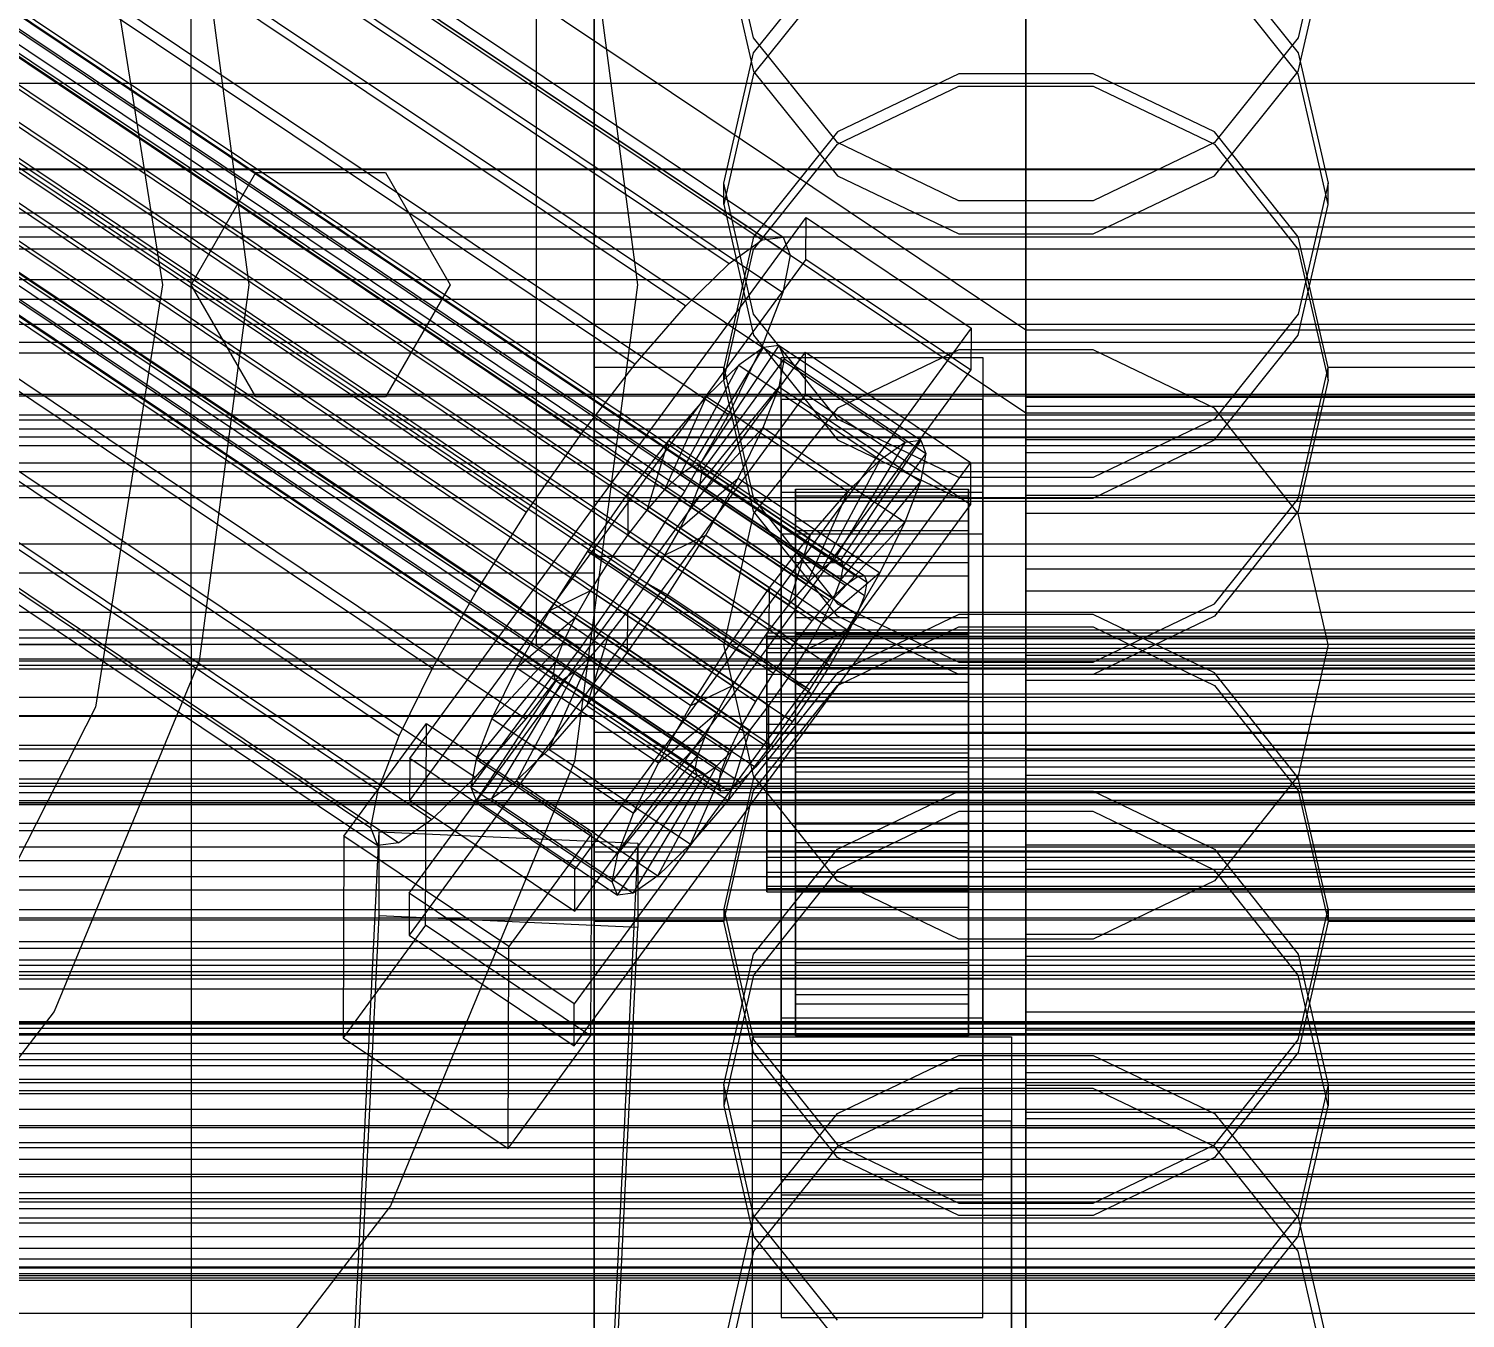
# Model space of a CAD drawing. Header units: millimetres. Extents: x -2500 to 58855, y -53268 to 6837.
# Drawn here: x -199.3 to -99.5, y -34321.8 to -34232.2 of the extents above; entities that cross this region are included whole.
import ezdxf

# ---------------------------------------------------------------- set-up
doc = ezdxf.new("R2010")
doc.units = ezdxf.units.MM
for name, color, linetype, lineweight in [('COTAS_O', 1, 'Continuous', 0), ('frontal_briquetadora', 7, 'Continuous', 0), ('frontal_C01', 7, 'Continuous', 0), ('frontal_C02', 7, 'Continuous', 0), ('frontal_C03', 7, 'Continuous', 0), ('frontal_mezcladora', 7, 'Continuous', 0), ('frontal_secador', 7, 'Continuous', 0)]:
    doc.layers.add(name, color=color, linetype=linetype, lineweight=lineweight)
doc.dimstyles.new('R19_100', dxfattribs={"dimtxt": 250, "dimasz": 150, "dimexe": 150, "dimexo": 80, "dimgap": 100, "dimtad": 1, "dimtih": 1, "dimtoh": 1, "dimdsep": 46, "dimcen": 0.09, "dimadec": 0, "dimazin": 0, "dimtfac": 1, "dimtdec": 4, "dimtofl": 0, "dimtmove": 0, "dimatfit": 3, "dimfxl": 1, "dimtolj": 1, "dimtzin": 0, "dimarcsym": 0})

# ---------------------------------------------------------------- blocks, each defined once
blk = doc.blocks.new('*D39')
at = {"layer": 'COTAS_O', "color": 0, "lineweight": -2, "transparency": 16777216}
for p, q in [((-1725, -34320), (-1725, -33550)), ((1725, -34320), (1725, -33550)), ((-1575, -33700), (1575, -33700))]:
    blk.add_line(p, q, dxfattribs=at)
at = {"layer": 'COTAS_O', "color": 0, "transparency": 16777216}
for points in [[(-1575, -33675), (-1575, -33725), (-1725, -33700)], [(1575, -33675), (1575, -33725), (1725, -33700)]]:
    blk.add_solid(points, dxfattribs=at)
at = {"layer": 'Defpoints', "color": 0, "transparency": 16777216}
for p in [(1725, -33700), (-1725, -34400), (1725, -34400)]:
    blk.add_point(p, dxfattribs=at)
blk = doc.blocks.new('*D42')
at = {"layer": 'COTAS_O', "color": 0, "lineweight": -2, "transparency": 16777216}
for p, q in [((-570, -33700), (200, -33700)), ((50, -34750), (50, -33850)), ((-570, -34900), (200, -34900))]:
    blk.add_line(p, q, dxfattribs=at)
at = {"layer": 'COTAS_O', "color": 0, "transparency": 16777216}
for points in [[(25, -33850), (75, -33850), (50, -33700)], [(25, -34750), (75, -34750), (50, -34900)]]:
    blk.add_solid(points, dxfattribs=at)
at = {"layer": 'Defpoints', "color": 0, "transparency": 16777216}
for p in [(-650, -33700), (50, -33700), (-650, -34900)]:
    blk.add_point(p, dxfattribs=at)
blk = doc.blocks.new('*D43')
at = {"layer": 'COTAS_O', "color": 0, "lineweight": -2, "transparency": 16777216}
for p, q in [((-650, -34820), (-650, -34050)), ((650, -34820), (650, -34050)), ((-500, -34200), (500, -34200))]:
    blk.add_line(p, q, dxfattribs=at)
at = {"layer": 'COTAS_O', "color": 0, "transparency": 16777216}
for points in [[(-500, -34175), (-500, -34225), (-650, -34200)], [(500, -34175), (500, -34225), (650, -34200)]]:
    blk.add_solid(points, dxfattribs=at)
at = {"layer": 'Defpoints', "color": 0, "transparency": 16777216}
for p in [(650, -34200), (-650, -34900), (650, -34900)]:
    blk.add_point(p, dxfattribs=at)

msp = doc.modelspace()

# ---------------------------------------------------------------- linework, layer by layer
at = {"layer": 'frontal_briquetadora'}
for p, q in [((-164, -34275), (-164, -34100)), ((-160, -34275), (-160, -34100)), ((-160, -34214.989), (-160, -34234.699)), ((-160, -34235.317), (-160, -34215.602)), ((-160, -34235.935), (-160, -34216.216)), ((-188, -34236.709), (-188, -34218.263)), ((-160, -34236.554), (-160, -34218.511)), ((-160, -34236.567), (-160, -34218.531)), ((-160, -34236.349), (-160, -34218.887)), ((-188, -34238.153), (-188, -34221.304)), ((-160, -34222.139), (-160, -34232.599)), ((-160, -34240.974), (-160, -34223.076)), ((-160, -34224.036), (-160, -34242.423)), ((-160, -34224.051), (-160, -34242.431)), ((-148.92, -34232.849), (-151, -34223.801)), ((-109, -34223.801), (-111.08, -34232.849)), ((-151, -34226.151), (-148.92, -34235.184)), ((-148.92, -34233.872), (-143.094, -34226.61)), ((-116.906, -34226.61), (-111.08, -34233.872)), ((-111.08, -34235.184), (-109, -34226.151)), ((-143.093, -34228.052), (-148.92, -34235.335)), ((-111.08, -34235.335), (-116.907, -34228.052)), ((-160, -34243.579), (-160, -34229.476)), ((-160, -34233.425), (-160, -34230)), ((-160, -34249.516), (-160, -34230.777)), ((-160, -34249.527), (-160, -34230.795)), ((-160, -34231.817), (-160, -34250.459)), ((-160, -34232.599), (-160, -34247.659)), ((-160, -34243.18), (-160, -34233.425)), ((-143.094, -34240.124), (-148.92, -34232.849)), ((-111.08, -34232.849), (-116.906, -34240.124)), ((-151, -34242.945), (-148.92, -34233.872)), ((-111.08, -34233.872), (-109, -34242.945)), ((-160, -34234.699), (-160, -34254.513)), ((-160, -34255.133), (-160, -34235.317)), ((-148.92, -34235.335), (-151, -34244.416)), ((-148.92, -34235.184), (-143.093, -34242.429)), ((-134.674, -34235.331), (-143.094, -34239.371)), ((-125.326, -34235.331), (-134.674, -34235.331)), ((-116.906, -34239.371), (-125.326, -34235.331)), ((-116.907, -34242.429), (-111.08, -34235.184)), ((-109, -34244.416), (-111.08, -34235.335)), ((-160, -34255.753), (-160, -34235.935)), ((-160, -34255.296), (-160, -34236.349)), ((-160, -34255.539), (-160, -34236.554)), ((-160, -34255.545), (-160, -34236.567)), ((-143.093, -34240.238), (-134.673, -34236.188)), ((-134.673, -34236.188), (-125.327, -34236.188)), ((-125.327, -34236.188), (-116.907, -34240.238)), ((-188, -34255.714), (-188, -34236.709)), ((-188, -34256.258), (-188, -34238.153)), ((-143.094, -34239.371), (-148.92, -34246.657)), ((-111.08, -34246.657), (-116.906, -34239.371)), ((-148.92, -34247.536), (-143.093, -34240.238)), ((-134.674, -34244.169), (-143.094, -34240.124)), ((-116.906, -34240.124), (-125.326, -34244.169)), ((-116.907, -34240.238), (-111.08, -34247.536)), ((-160, -34260.18), (-160, -34240.974)), ((-160, -34244.812), (-160, -34242.235)), ((-160, -34242.235), (-160, -34246.502)), ((-160, -34242.423), (-160, -34261.608)), ((-160, -34242.431), (-160, -34261.61)), ((-143.093, -34242.429), (-134.673, -34246.449)), ((-125.327, -34246.449), (-116.907, -34242.429)), ((-160, -34257.779), (-160, -34243.18)), ((-160, -34260.611), (-160, -34243.579)), ((-148.92, -34252.035), (-151, -34242.945)), ((-151, -34244.416), (-151, -34242.945)), ((-109, -34242.945), (-111.08, -34252.036)), ((-109, -34244.416), (-109, -34242.945)), ((-151, -34244.416), (-148.92, -34253.497)), ((-125.326, -34244.169), (-134.674, -34244.169)), ((-111.08, -34253.497), (-109, -34244.416)), ((-160, -34253.838), (-160, -34244.812)), ((-160, -34246.502), (-160, -34256.961)), ((-134.673, -34246.449), (-125.327, -34246.449)), ((-148.92, -34246.657), (-151, -34255.753)), ((-151, -34256.636), (-148.92, -34247.536)), ((-109, -34255.753), (-111.08, -34246.657)), ((-111.08, -34247.536), (-109, -34256.636)), ((-160, -34247.659), (-160, -34265.027)), ((-160, -34268.879), (-160, -34249.516)), ((-160, -34268.884), (-160, -34249.527)), ((-160, -34250.459), (-160, -34270.044)), ((-143.094, -34259.336), (-148.92, -34252.035)), ((-111.08, -34252.036), (-116.906, -34259.336)), ((-148.92, -34253.497), (-143.093, -34260.779)), ((-116.907, -34260.779), (-111.08, -34253.497)), ((-160, -34267.941), (-160, -34253.838)), ((-160, -34254.513), (-160, -34274.379)), ((-134.674, -34254.527), (-143.094, -34258.582)), ((-125.326, -34254.527), (-134.674, -34254.527)), ((-116.906, -34258.582), (-125.326, -34254.527)), ((-160, -34275), (-160, -34255.133)), ((-160, -34275), (-160, -34255.296)), ((-160, -34275), (-160, -34255.545)), ((-188, -34275), (-188, -34255.714)), ((-188, -34275), (-188, -34256.258)), ((-151, -34255.753), (-160, -34255.753)), ((-160, -34275.621), (-160, -34255.753)), ((-151, -34256.636), (-151, -34255.753)), ((-151, -34255.753), (-148.92, -34264.86)), ((-111.08, -34264.86), (-109, -34255.753)), ((-109, -34256.636), (-109, -34255.753)), ((-91, -34255.753), (-109, -34255.753)), ((-160, -34256.961), (-160, -34272.021)), ((-148.92, -34265.737), (-151, -34256.636)), ((-109, -34256.636), (-111.08, -34265.737)), ((-160, -34275), (-160, -34257.779)), ((-143.094, -34258.582), (-148.92, -34265.888)), ((-111.08, -34265.888), (-116.906, -34258.582)), ((-134.674, -34263.393), (-143.094, -34259.336)), ((-116.906, -34259.336), (-125.326, -34263.393)), ((-160, -34279.956), (-160, -34260.18)), ((-160, -34260.611), (200, -34260.611)), ((-160, -34277.979), (-160, -34260.611)), ((-143.093, -34260.779), (-134.673, -34264.821)), ((-125.327, -34264.821), (-116.907, -34260.779)), ((-160, -34261.61), (-160, -34281.116)), ((-125.326, -34263.393), (-134.674, -34263.393)), ((-160, -34265.027), (200, -34265.027)), ((-160, -34265.027), (-160, -34282.059)), ((-148.92, -34264.86), (-143.094, -34272.168)), ((-134.673, -34264.821), (-125.327, -34264.821)), ((-116.906, -34272.168), (-111.08, -34264.86)), ((-188, -34267.964), (-188, -34266.226)), ((-148.92, -34265.888), (-151, -34275)), ((-143.093, -34273.035), (-148.92, -34265.737)), ((-111.08, -34265.737), (-116.907, -34273.035)), ((-109, -34275), (-111.08, -34265.888)), ((-188, -34271.095), (-188, -34267.964)), ((-160, -34284.973), (-160, -34267.941)), ((-160, -34288.446), (-160, -34268.879)), ((200, -34268.884), (-160, -34268.884)), ((-160, -34288.435), (-160, -34268.884)), ((-160, -34270.044), (-396, -34270.044)), ((-160, -34270.044), (-160, -34289.82)), ((-188, -34275), (-188, -34271.095)), ((-160, -34272.021), (-160, -34289.389)), ((-143.094, -34272.168), (-134.674, -34276.228)), ((-125.326, -34276.228), (-116.906, -34272.168)), ((-134.673, -34272.915), (-143.093, -34276.965)), ((-134.673, -34277.085), (-143.093, -34273.035)), ((-125.327, -34272.915), (-134.673, -34272.915)), ((-116.907, -34276.965), (-125.327, -34272.915)), ((-116.907, -34273.035), (-125.327, -34277.085)), ((-160, -34274.379), (-160, -34294.247)), ((-143.094, -34277.832), (-134.674, -34273.772)), ((-134.674, -34273.772), (-125.326, -34273.772)), ((-125.326, -34273.772), (-116.906, -34277.832)), ((-430, -34275), (-188, -34275)), ((-160, -34275), (-396, -34275)), ((-188, -34275), (-210, -34275)), ((-188, -34275), (-188, -34278.905)), ((-188, -34275), (-188, -34293.742)), ((-188, -34275), (-188, -34294.286)), ((-164, -34275), (-160, -34275)), ((200, -34275), (-160, -34275)), ((-160, -34275), (-160, -34294.5)), ((-160, -34275), (-160, -34294.704)), ((-160, -34275), (-160, -34292.221)), ((-160, -34275), (-160, -34294.515)), ((-151, -34275), (-160, -34275)), ((-160, -34275), (-160, -34294.867)), ((-148.92, -34284.112), (-151, -34275)), ((-109, -34275), (-111.08, -34284.112)), ((-91, -34275), (-109, -34275)), ((-160, -34295.487), (-160, -34275.621)), ((-134.674, -34276.228), (-125.326, -34276.228)), ((-143.093, -34276.965), (-148.92, -34284.263)), ((-125.327, -34277.085), (-134.673, -34277.085)), ((-111.08, -34284.263), (-116.907, -34276.965)), ((-160, -34293.039), (-160, -34277.979)), ((-148.92, -34285.14), (-143.094, -34277.832)), ((-116.906, -34277.832), (-111.08, -34285.14)), ((-188, -34278.905), (-188, -34282.036)), ((-160, -34279.956), (-396, -34279.956)), ((-160, -34299.541), (-160, -34279.956)), ((200, -34281.116), (-160, -34281.116)), ((-160, -34281.116), (-160, -34300.517)), ((-160, -34281.121), (-160, -34300.538)), ((-188, -34282.036), (-188, -34283.774)), ((-160, -34282.059), (-160, -34296.162)), ((-148.92, -34284.263), (-151, -34293.364)), ((-143.094, -34291.418), (-148.92, -34284.112)), ((-111.08, -34284.112), (-116.906, -34291.418)), ((-109, -34293.364), (-111.08, -34284.263)), ((-160, -34284.973), (200, -34284.973)), ((-160, -34302.341), (-160, -34284.973)), ((-151, -34294.247), (-148.92, -34285.14)), ((-143.093, -34289.221), (-134.673, -34285.179)), ((-134.673, -34285.179), (-125.327, -34285.179)), ((-125.327, -34285.179), (-116.907, -34289.221)), ((-111.08, -34285.14), (-109, -34294.247)), ((-134.674, -34286.607), (-143.094, -34290.664)), ((-125.326, -34286.607), (-134.674, -34286.607)), ((-116.906, -34290.664), (-125.326, -34286.607)), ((-160, -34307.656), (-160, -34288.435)), ((-160, -34307.682), (-160, -34288.446)), ((-160, -34289.389), (200, -34289.389)), ((-160, -34289.389), (-160, -34306.421)), ((-148.92, -34296.503), (-143.093, -34289.221)), ((-116.907, -34289.221), (-111.08, -34296.503)), ((-160, -34289.82), (-160, -34309.026)), ((-143.094, -34290.664), (-148.92, -34297.965)), ((-134.674, -34295.473), (-143.094, -34291.418)), ((-116.906, -34291.418), (-125.326, -34295.473)), ((-111.08, -34297.964), (-116.906, -34290.664)), ((-160, -34292.221), (-160, -34306.82)), ((-160, -34303.498), (-160, -34293.039)), ((-151, -34293.364), (-151, -34294.247)), ((-151, -34293.364), (-148.92, -34302.464)), ((-111.08, -34302.464), (-109, -34293.364)), ((-109, -34293.364), (-109, -34294.247)), ((-188, -34293.742), (-188, -34311.847)), ((-188, -34294.286), (-188, -34313.291)), ((-151, -34294.247), (-160, -34294.247)), ((-160, -34294.247), (-160, -34314.065)), ((-160, -34294.5), (-160, -34313.519)), ((-160, -34294.515), (-160, -34313.55)), ((-148.92, -34303.343), (-151, -34294.247)), ((-109, -34294.247), (-111.08, -34303.343)), ((-91, -34294.247), (-109, -34294.247)), ((-160, -34294.704), (-160, -34313.651)), ((-160, -34294.867), (-160, -34314.683)), ((-160, -34315.301), (-160, -34295.487)), ((-125.326, -34295.473), (-134.674, -34295.473)), ((-160, -34296.162), (-160, -34305.188)), ((-151, -34305.584), (-148.92, -34296.503)), ((-111.08, -34296.503), (-109, -34305.584)), ((-148.92, -34297.965), (-151, -34307.055)), ((-109, -34307.055), (-111.08, -34297.964)), ((-160, -34318.183), (-160, -34299.541)), ((-160, -34300.517), (-160, -34319.289)), ((-160, -34300.538), (-160, -34319.325)), ((-160, -34317.401), (-160, -34302.341)), ((-148.92, -34302.464), (-143.093, -34309.762)), ((-116.907, -34309.762), (-111.08, -34302.464)), ((-160, -34307.765), (-160, -34303.498)), ((-143.094, -34310.629), (-148.92, -34303.343)), ((-111.08, -34303.343), (-116.906, -34310.629)), ((-143.093, -34307.571), (-134.673, -34303.551)), ((-134.673, -34303.551), (-125.327, -34303.551)), ((-125.327, -34303.551), (-116.907, -34307.571)), ((-160, -34305.188), (-160, -34307.765)), ((-160, -34306.421), (-160, -34320.524)), ((-151, -34305.584), (-151, -34307.055)), ((-148.92, -34314.665), (-151, -34305.584)), ((-134.674, -34305.831), (-143.094, -34309.876)), ((-125.326, -34305.831), (-134.674, -34305.831)), ((-116.906, -34309.876), (-125.326, -34305.831)), ((-109, -34305.584), (-111.08, -34314.665)), ((-109, -34305.584), (-109, -34307.055)), ((-160, -34306.82), (-160, -34316.575)), ((-151, -34307.055), (-148.92, -34316.128)), ((-111.08, -34316.128), (-109, -34307.055)), ((-160, -34326.072), (-160, -34307.656)), ((-160, -34326.113), (-160, -34307.682)), ((-148.92, -34314.816), (-143.093, -34307.571)), ((-116.907, -34307.571), (-111.08, -34314.816)), ((-160, -34309.026), (-160, -34326.924)), ((-143.094, -34309.876), (-148.92, -34317.151)), ((-143.093, -34309.762), (-134.673, -34313.812)), ((-125.327, -34313.812), (-116.907, -34309.762)), ((-111.08, -34317.151), (-116.906, -34309.876)), ((-134.674, -34314.669), (-143.094, -34310.629)), ((-116.906, -34310.629), (-125.326, -34314.669)), ((-188, -34311.847), (-188, -34328.696)), ((-188, -34313.291), (-188, -34331.737)), ((-160, -34313.519), (-160, -34331.59)), ((-160, -34313.55), (-160, -34331.635)), ((-160, -34313.651), (-160, -34331.113)), ((-160, -34314.065), (-160, -34333.784)), ((-134.673, -34313.812), (-125.327, -34313.812)), ((-160, -34314.683), (-160, -34334.398)), ((-160, -34335.011), (-160, -34315.301)), ((-151, -34323.849), (-148.92, -34314.816)), ((-143.093, -34321.948), (-148.92, -34314.665)), ((-125.326, -34314.669), (-134.674, -34314.669)), ((-111.08, -34314.665), (-116.907, -34321.948)), ((-111.08, -34314.816), (-109, -34323.849)), ((-148.92, -34316.128), (-143.094, -34323.39)), ((-116.906, -34323.39), (-111.08, -34316.128)), ((-160, -34316.575), (-160, -34320)), ((-160, -34327.861), (-160, -34317.401)), ((-148.92, -34317.151), (-151, -34326.199)), ((-109, -34326.199), (-111.08, -34317.151)), ((-160, -34335.166), (-160, -34318.183)), ((-160, -34319.289), (-160, -34336.971)), ((-160, -34319.325), (-160, -34337.021)), ((-160, -34320.524), (-160, -34329.551))]:
    msp.add_line(p, q, dxfattribs=at)
at = {"layer": 'frontal_C01'}
for p, q in [((-130, -34428.251), (-130, -34116.064)), ((-130, -34121.752), (-130, -34433.939)), ((-311.15, -34284.83), (311.15, -34284.83)), ((-311.15, -34285.272), (311.15, -34285.272)), ((-311.15, -34286.115), (311.15, -34286.115)), ((-311.15, -34287.412), (311.15, -34287.412)), ((-311.15, -34289.04), (311.15, -34289.04)), ((-311.15, -34291.103), (311.15, -34291.103)), ((-311.15, -34293.405), (311.15, -34293.405)), ((-311.15, -34296.094), (311.15, -34296.094)), ((-311.15, -34298.913), (311.15, -34298.913)), ((-440, -34301.196), (440, -34301.196)), ((-440, -34301.353), (440, -34301.353)), ((-440, -34301.652), (440, -34301.652)), ((-440, -34302.111), (440, -34302.111)), ((311.15, -34302.045), (-311.15, -34302.045)), ((-440, -34302.688), (440, -34302.688)), ((-440, -34303.419), (440, -34303.419)), ((-440, -34304.235), (440, -34304.235)), ((-440, -34305.188), (440, -34305.188)), ((-311.15, -34305.189), (311.15, -34305.189)), ((-440, -34306.186), (440, -34306.186)), ((440, -34307.296), (-440, -34307.296)), ((-440, -34308.41), (440, -34308.41)), ((-311.15, -34308.55), (311.15, -34308.55)), ((-440, -34309.601), (440, -34309.601)), ((-440, -34310.754), (440, -34310.754)), ((-440, -34311.945), (440, -34311.945)), ((-311.15, -34311.805), (311.15, -34311.805)), ((-440, -34313.059), (440, -34313.059)), ((-440, -34314.169), (440, -34314.169)), ((-440, -34315.168), (440, -34315.168)), ((-311.15, -34315.166), (311.15, -34315.166)), ((-440, -34316.121), (440, -34316.121)), ((-440, -34316.936), (440, -34316.936)), ((-440, -34317.668), (440, -34317.668)), ((-440, -34318.244), (440, -34318.244)), ((-311.15, -34318.31), (311.15, -34318.31)), ((-440, -34318.704), (440, -34318.704)), ((-440, -34319.002), (440, -34319.002)), ((-440, -34319.159), (440, -34319.159)), ((-311.15, -34321.442), (311.15, -34321.442))]:
    msp.add_line(p, q, dxfattribs=at)
at = {"layer": 'frontal_C02'}
for p, q in [((-130, -34253.153), (-130, -33968.332)), ((-130, -33974.073), (-130, -34258.894)), ((-332.629, -34123.403), (-148.32, -34246.887)), ((-331.181, -34123.206), (-146.872, -34246.69)), ((-330.692, -34124.45), (-146.383, -34247.934)), ((-334.938, -34125.027), (-150.629, -34248.511)), ((-356.348, -34127.62), (-142.549, -34270.861)), ((-355.53, -34127.044), (-141.731, -34270.286)), ((-355.017, -34126.974), (-141.218, -34270.216)), ((-354.844, -34127.415), (-141.045, -34270.657)), ((-331.197, -34127.049), (-146.887, -34250.533)), ((-357.415, -34128.661), (-143.617, -34271.903)), ((-355.022, -34128.336), (-141.224, -34271.577)), ((-337.95, -34127.967), (-153.641, -34251.451)), ((-355.541, -34129.675), (-141.742, -34272.916)), ((-358.659, -34130.099), (-144.861, -34273.34)), ((-332.659, -34130.826), (-148.35, -34254.31)), ((-356.363, -34131.34), (-142.565, -34274.581)), ((-146.196, -34275.075), (-359.995, -34131.833)), ((-341.461, -34132.023), (-157.152, -34255.507)), ((-361.332, -34133.747), (-147.533, -34276.989)), ((-357.434, -34133.217), (-143.635, -34276.459)), ((-362.578, -34135.71), (-148.779, -34278.952)), ((-358.68, -34135.18), (-144.881, -34278.422)), ((-334.981, -34135.525), (-150.672, -34259.009)), ((-363.648, -34137.588), (-149.85, -34280.829)), ((-360.017, -34137.094), (-146.218, -34280.336)), ((-160.922, -34260.403), (-345.231, -34136.919)), ((-364.471, -34139.253), (-150.672, -34282.494)), ((-361.352, -34138.829), (-147.554, -34282.07)), ((-364.989, -34140.591), (-151.191, -34283.833)), ((-362.596, -34140.266), (-148.798, -34283.508)), ((-365.168, -34141.512), (-151.369, -34284.754)), ((-363.664, -34141.308), (-149.865, -34284.549)), ((-338.003, -34140.825), (-153.694, -34264.309)), ((-364.995, -34141.953), (-151.196, -34285.194)), ((-364.482, -34141.883), (-150.683, -34285.125)), ((-349.002, -34142.321), (-164.693, -34265.805)), ((-341.52, -34146.364), (-157.211, -34269.848)), ((-352.519, -34147.86), (-168.21, -34271.344)), ((-345.291, -34151.766), (-160.982, -34275.25)), ((-355.541, -34153.16), (-171.232, -34276.644)), ((-349.061, -34156.662), (-164.752, -34280.146)), ((-357.863, -34157.859), (-173.554, -34281.342)), ((-352.572, -34160.718), (-168.263, -34284.202)), ((-359.326, -34161.636), (-175.016, -34285.12)), ((-355.584, -34163.658), (-171.275, -34287.142)), ((-359.83, -34164.235), (-175.521, -34287.719)), ((-359.341, -34165.479), (-175.032, -34288.963)), ((-357.893, -34165.282), (-173.584, -34288.766)), ((-130, -34253.153), (-228.298, -34187.295)), ((-228.298, -34193.036), (-130, -34258.894)), ((-172.809, -34282.915), (-145.277, -34245.322)), ((-145.289, -34248.245), (-145.277, -34245.322)), ((-145.277, -34245.322), (-133.809, -34253.006)), ((-150.629, -34248.511), (-148.32, -34246.887)), ((-148.32, -34246.887), (-146.872, -34246.69)), ((-146.872, -34246.69), (-146.383, -34247.934)), ((-145.289, -34248.245), (-172.821, -34285.838)), ((-153.641, -34251.451), (-150.629, -34248.511)), ((-146.383, -34247.934), (-146.887, -34250.533)), ((-133.821, -34255.928), (-145.289, -34248.245)), ((-146.887, -34250.533), (-148.35, -34254.31)), ((-157.152, -34255.507), (-153.641, -34251.451)), ((-133.809, -34253.006), (-161.341, -34290.598)), ((-133.809, -34253.006), (-133.821, -34255.928)), ((-130, -34537.975), (-130, -34253.153)), ((0, -34253.153), (-130, -34253.153)), ((-153.199, -34262.602), (-148.226, -34254.358)), ((-152.686, -34262.532), (-147.143, -34254.211)), ((-148.35, -34254.31), (-150.672, -34259.009)), ((-148.226, -34254.358), (-149.953, -34255.573)), ((-147.143, -34254.211), (-148.226, -34254.358)), ((-148.226, -34254.358), (-138.396, -34260.944)), ((-147.143, -34254.211), (-137.313, -34260.797)), ((-146.777, -34255.141), (-147.143, -34254.211)), ((-172.847, -34292.267), (-145.315, -34254.675)), ((-160.922, -34260.403), (-157.152, -34255.507)), ((-154.017, -34263.178), (-149.953, -34255.573)), ((-152.513, -34262.973), (-146.777, -34255.141)), ((-149.953, -34255.573), (-152.207, -34257.772)), ((-149.953, -34255.573), (-140.123, -34262.159)), ((-147.155, -34257.085), (-146.777, -34255.141)), ((-147, -34257.975), (-147, -34255.052)), ((-147, -34255.052), (-133, -34255.052)), ((-147, -34300.956), (-147, -34255.052)), ((-146.777, -34255.141), (-136.948, -34261.727)), ((-145.327, -34257.597), (-145.315, -34254.675)), ((-145.315, -34254.675), (-133.847, -34262.358)), ((-133, -34255.052), (-133, -34257.975)), ((-133, -34255.052), (-133, -34300.956)), ((-161.353, -34293.521), (-133.821, -34255.928)), ((-152.692, -34263.894), (-147.155, -34257.085)), ((-148.249, -34259.911), (-147.155, -34257.085)), ((-147.155, -34257.085), (-137.325, -34263.671)), ((-145.327, -34257.597), (-172.859, -34295.19)), ((-155.085, -34264.219), (-152.207, -34257.772)), ((-152.207, -34257.772), (-154.833, -34260.807)), ((-152.207, -34257.772), (-142.377, -34264.358)), ((-133, -34257.975), (-147, -34257.975)), ((-147, -34257.975), (-147, -34303.879)), ((-133.859, -34265.281), (-145.327, -34257.597)), ((-133, -34303.879), (-133, -34257.975)), ((-130, -34258.895), (-130, -34257.801)), ((-130, -34257.801), (-130, -34258.437)), ((-130, -34257.801), (130, -34257.801)), ((-130, -34258.437), (-130, -34260.76)), ((-130, -34258.437), (130, -34258.437)), ((-150.672, -34259.009), (-153.694, -34264.309)), ((-130, -34258.894), (-130, -34543.716)), ((-130, -34258.894), (0, -34258.894)), ((-130, -34261.644), (-130, -34258.895)), ((-130, -34258.895), (130, -34258.895)), ((-164.693, -34265.805), (-160.922, -34260.403)), ((-153.21, -34265.233), (-148.249, -34259.911)), ((-149.985, -34263.426), (-148.249, -34259.911)), ((-148.249, -34259.911), (-138.419, -34266.497)), ((-154.833, -34260.807), (-157.653, -34264.469)), ((-156.329, -34265.657), (-154.833, -34260.807)), ((-154.833, -34260.807), (-145.003, -34267.392)), ((-138.396, -34260.944), (-143.369, -34269.188)), ((-137.313, -34260.797), (-142.856, -34269.118)), ((-140.123, -34262.159), (-138.396, -34260.944)), ((-138.396, -34260.944), (-137.313, -34260.797)), ((-137.313, -34260.797), (-136.948, -34261.727)), ((-130, -34260.76), (-130, -34264.611)), ((-130, -34260.76), (130, -34260.76)), ((-133.847, -34262.358), (-161.379, -34299.951)), ((-153.199, -34262.602), (-152.686, -34262.532)), ((-142.856, -34269.118), (-152.686, -34262.532)), ((-152.686, -34262.532), (-152.513, -34262.973)), ((-140.123, -34262.159), (-144.188, -34269.763)), ((-136.948, -34261.727), (-142.683, -34269.559)), ((-142.377, -34264.358), (-140.123, -34262.159)), ((-136.948, -34261.727), (-137.325, -34263.671)), ((-133.847, -34262.358), (-133.859, -34265.281)), ((-130, -34265.861), (-130, -34261.644)), ((-130, -34261.644), (130, -34261.644)), ((-155.085, -34264.219), (-154.017, -34263.178)), ((-154.033, -34266.898), (-149.985, -34263.426)), ((-154.017, -34263.178), (-153.199, -34262.602)), ((-144.188, -34269.763), (-154.017, -34263.178)), ((-143.369, -34269.188), (-153.199, -34262.602)), ((-152.513, -34262.973), (-152.692, -34263.894)), ((-142.683, -34269.559), (-152.513, -34262.973)), ((-152.246, -34267.391), (-149.985, -34263.426)), ((-149.985, -34263.426), (-140.156, -34270.012)), ((-157.653, -34264.469), (-160.474, -34268.509)), ((-157.653, -34264.469), (-157.665, -34267.391)), ((-147.823, -34271.055), (-157.653, -34264.469)), ((-153.694, -34264.309), (-157.211, -34269.848)), ((-156.329, -34265.657), (-155.085, -34264.219)), ((-145.255, -34270.805), (-155.085, -34264.219)), ((-152.692, -34263.894), (-153.21, -34265.233)), ((-142.862, -34270.48), (-152.692, -34263.894)), ((-147, -34267.327), (-147, -34264.405)), ((-147, -34264.405), (-133, -34264.405)), ((-147, -34310.309), (-147, -34264.405)), ((-146, -34274.191), (-146, -34264.197)), ((-146, -34264.197), (-146, -34264.673)), ((-146, -34264.197), (-134, -34264.197)), ((-146, -34265.015), (-146, -34264.197)), ((-142.377, -34264.358), (-145.255, -34270.805)), ((-145.003, -34267.392), (-142.377, -34264.358)), ((-137.325, -34263.671), (-142.862, -34270.48)), ((-137.325, -34263.671), (-138.419, -34266.497)), ((-134, -34264.673), (-134, -34264.197)), ((-134, -34264.197), (-134, -34274.191)), ((-134, -34264.197), (-134, -34265.015)), ((-133, -34264.405), (-133, -34267.327)), ((-133, -34264.405), (-133, -34310.309)), ((-450, -34264.768), (450, -34264.768)), ((-161.391, -34302.874), (-133.859, -34265.281)), ((-153.21, -34265.233), (-154.033, -34266.898)), ((-143.38, -34271.818), (-153.21, -34265.233)), ((-146, -34274.416), (-146, -34264.673)), ((-146, -34264.673), (-146, -34266.41)), ((-146, -34264.673), (-134, -34264.673)), ((-146, -34274.578), (-146, -34265.015)), ((-146, -34265.015), (-134, -34265.015)), ((-146, -34267.071), (-146, -34265.015)), ((-134, -34266.41), (-134, -34264.673)), ((-134, -34264.673), (-134, -34274.416)), ((-134, -34265.015), (-134, -34274.578)), ((-134, -34265.015), (-134, -34267.071)), ((-130, -34264.611), (-130, -34269.728)), ((-130, -34264.611), (130, -34264.611)), ((-168.21, -34271.344), (-164.693, -34265.805)), ((-157.665, -34267.391), (-156.329, -34265.657)), ((-146.499, -34272.242), (-156.329, -34265.657)), ((-146, -34275.239), (-146, -34266.41)), ((-146, -34266.41), (-146, -34269.291)), ((-146, -34266.41), (-134, -34266.41)), ((-138.419, -34266.497), (-143.38, -34271.818)), ((-138.419, -34266.497), (-140.156, -34270.012)), ((-134, -34269.291), (-134, -34266.41)), ((-134, -34266.41), (-134, -34275.239)), ((-130, -34271.258), (-130, -34265.861)), ((-130, -34265.861), (130, -34265.861)), ((-159.001, -34269.305), (-157.665, -34267.391)), ((-157.665, -34267.391), (-147.835, -34273.977)), ((-154.033, -34266.898), (-155.103, -34268.775)), ((-155.103, -34268.775), (-152.246, -34267.391)), ((-154.877, -34271.534), (-152.246, -34267.391)), ((-144.203, -34273.483), (-154.033, -34266.898)), ((-152.246, -34267.391), (-142.416, -34273.976)), ((-147.823, -34271.055), (-145.003, -34267.392)), ((-133, -34267.327), (-147, -34267.327)), ((-147, -34267.327), (-147, -34313.232)), ((-145.003, -34267.392), (-146.499, -34272.242)), ((-146, -34275.553), (-146, -34267.071)), ((-146, -34267.071), (-134, -34267.071)), ((-146, -34270.226), (-146, -34267.071)), ((-134, -34267.071), (-134, -34275.553)), ((-134, -34267.071), (-134, -34270.226)), ((-133, -34313.232), (-133, -34267.327)), ((-160.474, -34268.509), (-163.105, -34272.653)), ((-159.001, -34269.305), (-160.474, -34268.509)), ((-160.474, -34268.509), (-150.644, -34275.095)), ((-160.247, -34271.268), (-159.001, -34269.305)), ((-149.171, -34275.891), (-159.001, -34269.305)), ((-155.103, -34268.775), (-156.35, -34270.738)), ((-145.274, -34275.361), (-155.103, -34268.775)), ((-146, -34276.604), (-146, -34269.291)), ((-146, -34269.291), (-146, -34273.119)), ((-146, -34269.291), (-134, -34269.291)), ((-143.369, -34269.188), (-144.188, -34269.763)), ((-142.856, -34269.118), (-143.369, -34269.188)), ((-142.862, -34270.48), (-142.683, -34269.559)), ((-142.683, -34269.559), (-142.856, -34269.118)), ((-134, -34273.119), (-134, -34269.291)), ((-134, -34269.291), (-134, -34276.604)), ((-157.211, -34269.848), (-160.982, -34275.25)), ((-146, -34277.047), (-146, -34270.226)), ((-146, -34270.226), (-134, -34270.226)), ((-146, -34274.264), (-146, -34270.226)), ((-144.188, -34269.763), (-145.255, -34270.805)), ((-140.156, -34270.012), (-144.203, -34273.483)), ((-143.38, -34271.818), (-142.862, -34270.48)), ((-142.549, -34270.861), (-141.731, -34270.286)), ((-140.156, -34270.012), (-142.416, -34273.976)), ((-141.731, -34270.286), (-141.218, -34270.216)), ((-141.218, -34270.216), (-141.045, -34270.657)), ((-134, -34270.226), (-134, -34277.047)), ((-134, -34270.226), (-134, -34274.264)), ((-130, -34269.728), (-130, -34275.762)), ((-130, -34269.728), (130, -34269.728)), ((-171.232, -34276.644), (-168.21, -34271.344)), ((-160.247, -34271.268), (-163.105, -34272.653)), ((-161.318, -34273.146), (-160.247, -34271.268)), ((-150.417, -34277.854), (-160.247, -34271.268)), ((-157.698, -34275.575), (-154.877, -34271.534)), ((-156.35, -34270.738), (-157.686, -34272.652)), ((-156.35, -34270.738), (-154.877, -34271.534)), ((-146.52, -34277.324), (-156.35, -34270.738)), ((-154.877, -34271.534), (-145.047, -34278.12)), ((-150.644, -34275.095), (-147.823, -34271.055)), ((-147.835, -34273.977), (-147.823, -34271.055)), ((-145.255, -34270.805), (-146.499, -34272.242)), ((-143.617, -34271.903), (-142.549, -34270.861)), ((-141.045, -34270.657), (-141.224, -34271.577)), ((-130, -34277.469), (-130, -34271.258)), ((-130, -34271.258), (130, -34271.258)), ((-146.499, -34272.242), (-147.835, -34273.977)), ((-144.861, -34273.34), (-143.617, -34271.903)), ((-144.203, -34273.483), (-143.38, -34271.818)), ((-141.224, -34271.577), (-141.742, -34272.916)), ((-163.105, -34272.653), (-165.365, -34276.617)), ((-161.318, -34273.146), (-165.365, -34276.617)), ((-163.105, -34272.653), (-153.275, -34279.239)), ((-162.14, -34274.811), (-161.318, -34273.146)), ((-151.488, -34279.732), (-161.318, -34273.146)), ((-157.686, -34272.652), (-159.022, -34274.387)), ((-157.686, -34272.652), (-157.698, -34275.575)), ((-147.856, -34279.238), (-157.686, -34272.652)), ((-146.196, -34275.075), (-144.861, -34273.34)), ((-146, -34278.417), (-146, -34273.119)), ((-146, -34273.119), (-146, -34277.632)), ((-146, -34273.119), (-134, -34273.119)), ((-145.274, -34275.361), (-144.203, -34273.483)), ((-141.742, -34272.916), (-142.565, -34274.581)), ((-134, -34277.632), (-134, -34273.119)), ((-134, -34273.119), (-134, -34278.417)), ((-159.022, -34274.387), (-160.518, -34279.237)), ((-159.022, -34274.387), (-160.266, -34275.824)), ((-149.192, -34280.973), (-159.022, -34274.387)), ((-147.835, -34273.977), (-149.171, -34275.891)), ((-148, -34274.578), (-148, -34274.191)), ((-148, -34274.191), (-148, -34274.416)), ((-148, -34274.191), (148, -34274.191)), ((-148, -34274.416), (-148, -34275.239)), ((-148, -34274.416), (148, -34274.416)), ((-146, -34274.416), (-146, -34274.191)), ((-134, -34274.191), (-146, -34274.191)), ((-146, -34274.191), (-146, -34274.578)), ((-146, -34278.959), (-146, -34274.264)), ((-146, -34274.264), (-134, -34274.264)), ((-146, -34278.909), (-146, -34274.264)), ((-146, -34275.239), (-146, -34274.416)), ((-134, -34274.416), (-146, -34274.416)), ((-142.416, -34273.976), (-145.274, -34275.361)), ((-142.416, -34273.976), (-145.047, -34278.12)), ((-134, -34274.191), (-134, -34274.416)), ((-134, -34274.578), (-134, -34274.191)), ((-134, -34274.264), (-134, -34278.959)), ((-134, -34274.264), (-134, -34278.909)), ((-134, -34274.416), (-134, -34275.239)), ((-162.14, -34274.811), (-167.102, -34280.132)), ((-160.982, -34275.25), (-164.752, -34280.146)), ((-162.659, -34276.149), (-162.14, -34274.811)), ((-152.311, -34281.397), (-162.14, -34274.811)), ((-153.275, -34279.239), (-150.644, -34275.095)), ((-150.644, -34275.095), (-149.171, -34275.891)), ((-148, -34275.553), (-148, -34274.578)), ((-148, -34274.578), (148, -34274.578)), ((-148, -34275.239), (-148, -34276.604)), ((-148, -34275.239), (148, -34275.239)), ((-148, -34277.047), (-148, -34275.553)), ((-148, -34275.553), (148, -34275.553)), ((-147.533, -34276.989), (-146.196, -34275.075)), ((-146.52, -34277.324), (-145.274, -34275.361)), ((-134, -34274.578), (-146, -34274.578)), ((-146, -34274.578), (-146, -34275.553)), ((-146, -34276.604), (-146, -34275.239)), ((-134, -34275.239), (-146, -34275.239)), ((-134, -34275.553), (-146, -34275.553)), ((-146, -34275.553), (-146, -34277.047)), ((-142.565, -34274.581), (-143.635, -34276.459)), ((-134, -34275.553), (-134, -34274.578)), ((-134, -34275.239), (-134, -34276.604)), ((-134, -34277.047), (-134, -34275.553)), ((450, -34276.459), (-450, -34276.459)), ((-162.659, -34276.149), (-168.196, -34282.958)), ((-160.266, -34275.824), (-163.144, -34282.271)), ((-162.837, -34277.07), (-162.659, -34276.149)), ((-152.829, -34282.735), (-162.659, -34276.149)), ((-160.266, -34275.824), (-161.333, -34276.866)), ((-160.518, -34279.237), (-157.698, -34275.575)), ((-150.436, -34282.41), (-160.266, -34275.824)), ((-157.698, -34275.575), (-147.868, -34282.161)), ((-149.171, -34275.891), (-150.417, -34277.854)), ((-143.635, -34276.459), (-144.881, -34278.422)), ((-130, -34275.762), (-130, -34282.302)), ((130, -34275.762), (-130, -34275.762)), ((-173.554, -34281.342), (-171.232, -34276.644)), ((-162.837, -34277.07), (-168.573, -34284.902)), ((-162.664, -34277.511), (-168.208, -34285.832)), ((-162.151, -34277.441), (-167.125, -34285.685)), ((-165.365, -34276.617), (-167.102, -34280.132)), ((-161.333, -34276.866), (-165.397, -34284.47)), ((-165.365, -34276.617), (-155.535, -34283.203)), ((-162.664, -34277.511), (-162.837, -34277.07)), ((-153.008, -34283.656), (-162.837, -34277.07)), ((-162.151, -34277.441), (-162.664, -34277.511)), ((-152.835, -34284.097), (-162.664, -34277.511)), ((-161.333, -34276.866), (-162.151, -34277.441)), ((-152.321, -34284.027), (-162.151, -34277.441)), ((-151.503, -34283.452), (-161.333, -34276.866)), ((-148.779, -34278.952), (-147.533, -34276.989)), ((-148, -34276.604), (-148, -34278.417)), ((-148, -34276.604), (148, -34276.604)), ((-148, -34278.959), (-148, -34277.047)), ((-148, -34277.047), (148, -34277.047)), ((-147.856, -34279.238), (-146.52, -34277.324)), ((-145.047, -34278.12), (-146.52, -34277.324)), ((-146, -34278.417), (-146, -34276.604)), ((-134, -34276.604), (-146, -34276.604)), ((-134, -34277.047), (-146, -34277.047)), ((-146, -34277.047), (-146, -34278.959)), ((-134, -34276.604), (-134, -34278.417)), ((-134, -34278.959), (-134, -34277.047)), ((-130, -34284.069), (-130, -34277.469)), ((-130, -34277.469), (130, -34277.469)), ((-153.275, -34279.239), (-150.417, -34277.854)), ((-150.417, -34277.854), (-151.488, -34279.732)), ((-148, -34278.417), (-148, -34280.555)), ((-148, -34278.417), (148, -34278.417)), ((-145.047, -34278.12), (-147.868, -34282.161)), ((-144.881, -34278.422), (-146.218, -34280.336)), ((-146, -34277.632), (-146, -34280.555)), ((-134, -34277.632), (-146, -34277.632)), ((-146, -34277.632), (-146, -34282.525)), ((-146, -34280.555), (-146, -34278.417)), ((-134, -34278.417), (-146, -34278.417)), ((-134, -34280.555), (-134, -34277.632)), ((-134, -34282.525), (-134, -34277.632)), ((-134, -34278.417), (-134, -34280.555)), ((-163.144, -34282.271), (-160.518, -34279.237)), ((-160.518, -34279.237), (-150.688, -34285.823)), ((-155.535, -34283.203), (-153.275, -34279.239)), ((-149.85, -34280.829), (-148.779, -34278.952)), ((-149.192, -34280.973), (-147.856, -34279.238)), ((-148, -34281.16), (-148, -34278.959)), ((-148, -34278.959), (148, -34278.959)), ((-147.868, -34282.161), (-147.856, -34279.238)), ((-146, -34281.16), (-146, -34278.909)), ((-146, -34278.909), (-134, -34278.909)), ((-146, -34283.846), (-146, -34278.909)), ((-134, -34278.959), (-146, -34278.959)), ((-146, -34278.959), (-146, -34281.16)), ((-134, -34278.909), (-134, -34281.16)), ((-134, -34278.909), (-134, -34283.846)), ((-134, -34281.16), (-134, -34278.959)), ((-177.394, -34288.304), (-171.658, -34280.472)), ((-171.715, -34294.501), (-171.658, -34280.472)), ((-171.658, -34280.472), (-160.19, -34288.155)), ((-164.752, -34280.146), (-168.263, -34284.202)), ((-167.102, -34280.132), (-168.196, -34282.958)), ((-167.102, -34280.132), (-157.272, -34286.718)), ((-155.535, -34283.203), (-151.488, -34279.732)), ((-151.488, -34279.732), (-152.311, -34281.397)), ((-146.218, -34280.336), (-147.554, -34282.07)), ((-175.016, -34285.12), (-173.554, -34281.342)), ((-157.272, -34286.718), (-152.311, -34281.397)), ((-152.311, -34281.397), (-152.829, -34282.735)), ((-150.688, -34285.823), (-149.192, -34280.973)), ((-150.672, -34282.494), (-149.85, -34280.829)), ((-150.436, -34282.41), (-149.192, -34280.973)), ((-148, -34280.555), (-148, -34282.872)), ((148, -34280.555), (-148, -34280.555)), ((-148, -34283.499), (-148, -34281.16)), ((-148, -34281.16), (148, -34281.16)), ((-146, -34280.555), (-134, -34280.555)), ((-146, -34282.872), (-146, -34280.555)), ((-134, -34281.16), (-146, -34281.16)), ((-146, -34281.16), (-146, -34283.499)), ((-134, -34280.555), (-134, -34282.872)), ((-134, -34283.499), (-134, -34281.16)), ((-165.397, -34284.47), (-163.144, -34282.271)), ((-163.144, -34282.271), (-153.314, -34288.857)), ((-153.314, -34288.857), (-150.436, -34282.41)), ((-151.503, -34283.452), (-150.436, -34282.41)), ((-151.191, -34283.833), (-150.672, -34282.494)), ((-147.868, -34282.161), (-150.688, -34285.823)), ((-147.554, -34282.07), (-148.798, -34283.508)), ((-146, -34282.872), (-146, -34282.525)), ((-146, -34282.525), (-146, -34287.462)), ((-146, -34282.525), (-134, -34282.525)), ((-134, -34287.462), (-134, -34282.525)), ((-134, -34282.525), (-134, -34282.872)), ((-130, -34282.302), (-130, -34288.902)), ((-130, -34282.302), (130, -34282.302)), ((-172.809, -34282.915), (-172.821, -34285.838)), ((-161.341, -34290.598), (-172.809, -34282.915)), ((-168.196, -34282.958), (-168.573, -34284.902)), ((-168.196, -34282.958), (-158.366, -34289.544)), ((-158.366, -34289.544), (-152.829, -34282.735)), ((-157.272, -34286.718), (-155.535, -34283.203)), ((-155.567, -34291.056), (-151.503, -34283.452)), ((-152.829, -34282.735), (-153.008, -34283.656)), ((-152.321, -34284.027), (-151.503, -34283.452)), ((-148.798, -34283.508), (-149.865, -34284.549)), ((-148, -34282.872), (-148, -34285.211)), ((-148, -34282.872), (148, -34282.872)), ((-148, -34285.816), (-148, -34283.499)), ((-148, -34283.499), (148, -34283.499)), ((-146, -34285.211), (-146, -34282.872)), ((-134, -34282.872), (-146, -34282.872)), ((-146, -34283.499), (-146, -34283.846)), ((-134, -34283.499), (-146, -34283.499)), ((-146, -34283.499), (-146, -34285.816)), ((-134, -34282.872), (-134, -34285.211)), ((-134, -34283.846), (-134, -34283.499)), ((-134, -34285.816), (-134, -34283.499)), ((-168.263, -34284.202), (-171.275, -34287.142)), ((-167.125, -34285.685), (-165.397, -34284.47)), ((-165.397, -34284.47), (-155.567, -34291.056)), ((-158.743, -34291.488), (-153.008, -34283.656)), ((-158.378, -34292.418), (-152.835, -34284.097)), ((-157.295, -34292.271), (-152.321, -34284.027)), ((-153.008, -34283.656), (-152.835, -34284.097)), ((-152.835, -34284.097), (-152.321, -34284.027)), ((-151.369, -34284.754), (-151.191, -34283.833)), ((-146, -34283.846), (-134, -34283.846)), ((-146, -34288.739), (-146, -34283.846)), ((-134, -34283.846), (-134, -34288.739)), ((-130, -34290.609), (-130, -34284.069)), ((-130, -34284.069), (130, -34284.069)), ((-175.521, -34287.719), (-175.016, -34285.12)), ((-168.573, -34284.902), (-168.208, -34285.832)), ((-168.573, -34284.902), (-158.743, -34291.488)), ((-151.196, -34285.194), (-151.369, -34284.754)), ((-150.683, -34285.125), (-151.196, -34285.194)), ((-149.865, -34284.549), (-150.683, -34285.125)), ((-148, -34285.211), (-148, -34287.412)), ((-148, -34285.211), (148, -34285.211)), ((-146, -34287.412), (-146, -34285.211)), ((-146, -34285.211), (-146, -34287.462)), ((-134, -34285.211), (-146, -34285.211)), ((-134, -34287.462), (-134, -34285.211)), ((-134, -34285.211), (-134, -34287.412)), ((-172.821, -34285.838), (-161.353, -34293.521)), ((-168.208, -34285.832), (-167.125, -34285.685)), ((-168.208, -34285.832), (-158.378, -34292.418)), ((-167.125, -34285.685), (-157.295, -34292.271)), ((-150.688, -34285.823), (-153.314, -34288.857)), ((-148, -34287.954), (-148, -34285.816)), ((-148, -34285.816), (148, -34285.816)), ((-146, -34285.816), (-146, -34288.739)), ((-134, -34285.816), (-146, -34285.816)), ((-146, -34285.816), (-146, -34287.954)), ((-134, -34288.739), (-134, -34285.816)), ((-134, -34287.954), (-134, -34285.816)), ((-171.275, -34287.142), (-173.584, -34288.766)), ((-158.366, -34289.544), (-157.272, -34286.718)), ((-148, -34287.412), (-148, -34289.324)), ((-148, -34287.412), (148, -34287.412)), ((-146, -34289.324), (-146, -34287.412)), ((-146, -34287.412), (-146, -34292.107)), ((-134, -34287.412), (-146, -34287.412)), ((-146, -34287.462), (-146, -34292.107)), ((-146, -34287.462), (-134, -34287.462)), ((-134, -34292.107), (-134, -34287.412)), ((-134, -34287.412), (-134, -34289.324)), ((-134, -34292.107), (-134, -34287.462)), ((-177.811, -34347.384), (-174.943, -34288.008)), ((-177.394, -34288.304), (-177.451, -34302.332)), ((-165.926, -34295.987), (-177.394, -34288.304)), ((-175.032, -34288.963), (-175.521, -34287.719)), ((-174.943, -34293.854), (-174.943, -34288.008)), ((-174.943, -34288.008), (-156.962, -34288.802)), ((-160.19, -34288.155), (-165.926, -34295.987)), ((-160.19, -34288.155), (-160.247, -34302.184)), ((-148, -34289.767), (-148, -34287.954)), ((-148, -34287.954), (148, -34287.954)), ((-146, -34287.954), (-146, -34293.252)), ((-134, -34287.954), (-146, -34287.954)), ((-146, -34287.954), (-146, -34289.767)), ((-134, -34293.252), (-134, -34287.954)), ((-134, -34289.767), (-134, -34287.954)), ((-173.584, -34288.766), (-175.032, -34288.963)), ((-156.962, -34288.802), (-159.83, -34348.179)), ((-156.962, -34288.802), (-156.962, -34294.648)), ((-153.314, -34288.857), (-155.567, -34291.056)), ((-148, -34289.324), (-148, -34290.818)), ((-148, -34289.324), (148, -34289.324)), ((-146, -34288.739), (-134, -34288.739)), ((-146, -34293.252), (-146, -34288.739)), ((-146, -34290.818), (-146, -34289.324)), ((-146, -34289.324), (-146, -34296.145)), ((-134, -34289.324), (-146, -34289.324)), ((-134, -34288.739), (-134, -34293.252)), ((-134, -34296.145), (-134, -34289.324)), ((-134, -34289.324), (-134, -34290.818)), ((-130, -34288.902), (-130, -34295.113)), ((-130, -34288.902), (130, -34288.902)), ((-158.743, -34291.488), (-158.366, -34289.544)), ((-148, -34291.132), (-148, -34289.767)), ((-148, -34289.767), (148, -34289.767)), ((-146, -34289.767), (-146, -34297.08)), ((-134, -34289.767), (-146, -34289.767)), ((-146, -34289.767), (-146, -34291.132)), ((-134, -34297.08), (-134, -34289.767)), ((-134, -34291.132), (-134, -34289.767)), ((-161.353, -34293.521), (-161.341, -34290.598)), ((-158.378, -34292.418), (-158.743, -34291.488)), ((-155.567, -34291.056), (-157.295, -34292.271)), ((-148, -34290.818), (-148, -34291.793)), ((-148, -34290.818), (148, -34290.818)), ((-148, -34291.955), (-148, -34291.132)), ((-148, -34291.132), (148, -34291.132)), ((-146, -34291.793), (-146, -34290.818)), ((-146, -34290.818), (-146, -34299.3)), ((-134, -34290.818), (-146, -34290.818)), ((-146, -34291.132), (-146, -34299.961)), ((-134, -34291.132), (-146, -34291.132)), ((-146, -34291.132), (-146, -34291.955)), ((-134, -34299.3), (-134, -34290.818)), ((-134, -34290.818), (-134, -34291.793)), ((-134, -34299.961), (-134, -34291.132)), ((-134, -34291.955), (-134, -34291.132)), ((-130, -34296.643), (-130, -34290.609)), ((-130, -34290.609), (130, -34290.609)), ((-172.847, -34292.267), (-172.859, -34295.19)), ((-161.379, -34299.951), (-172.847, -34292.267)), ((-157.295, -34292.271), (-158.378, -34292.418)), ((-148, -34291.793), (-148, -34292.18)), ((-148, -34291.793), (148, -34291.793)), ((-148, -34292.18), (-148, -34291.955)), ((-148, -34291.955), (148, -34291.955)), ((-148, -34292.18), (148, -34292.18)), ((-146, -34292.18), (-146, -34291.793)), ((-146, -34291.793), (-146, -34301.356)), ((-134, -34291.793), (-146, -34291.793)), ((-146, -34291.955), (-146, -34301.698)), ((-134, -34291.955), (-146, -34291.955)), ((-146, -34291.955), (-146, -34292.18)), ((-146, -34292.107), (-146, -34296.145)), ((-146, -34292.107), (-134, -34292.107)), ((-146, -34292.18), (-146, -34302.174)), ((-134, -34292.18), (-146, -34292.18)), ((-134, -34301.356), (-134, -34291.793)), ((-134, -34291.793), (-134, -34292.18)), ((-134, -34301.698), (-134, -34291.955)), ((-134, -34292.18), (-134, -34291.955)), ((-134, -34296.145), (-134, -34292.107)), ((-134, -34302.174), (-134, -34292.18)), ((-146, -34293.252), (-134, -34293.252)), ((-146, -34297.08), (-146, -34293.252)), ((-134, -34293.252), (-134, -34297.08)), ((-177.811, -34353.231), (-174.943, -34293.854)), ((-171.715, -34294.501), (-177.451, -34302.332)), ((-156.962, -34294.648), (-174.943, -34293.854)), ((-160.247, -34302.184), (-171.715, -34294.501)), ((-172.859, -34295.19), (-161.391, -34302.874)), ((-159.83, -34354.025), (-156.962, -34294.648)), ((-130, -34295.113), (-130, -34300.51)), ((-130, -34295.113), (130, -34295.113)), ((-165.983, -34310.016), (-165.926, -34295.987)), ((-146, -34296.145), (-146, -34299.3)), ((-146, -34296.145), (-134, -34296.145)), ((-134, -34299.3), (-134, -34296.145)), ((-146, -34297.08), (-134, -34297.08)), ((-146, -34299.961), (-146, -34297.08)), ((-134, -34297.08), (-134, -34299.961)), ((-130, -34301.76), (-130, -34296.643)), ((-130, -34296.643), (130, -34296.643)), ((450, -34298.24), (-450, -34298.24)), ((-147, -34312.196), (-147, -34298.167)), ((-147, -34298.167), (-133, -34298.167)), ((-147, -34307.73), (-147, -34298.167)), ((-133, -34298.167), (-133, -34312.196)), ((-133, -34298.167), (-133, -34307.73)), ((-146, -34299.3), (-146, -34301.356)), ((-146, -34299.3), (-134, -34299.3)), ((-134, -34301.356), (-134, -34299.3)), ((-161.391, -34302.874), (-161.379, -34299.951)), ((-146, -34299.961), (-134, -34299.961)), ((-146, -34301.698), (-146, -34299.961)), ((-134, -34299.961), (-134, -34301.698)), ((-130, -34300.51), (-130, -34304.727)), ((-130, -34300.51), (130, -34300.51)), ((-133, -34300.956), (-147, -34300.956)), ((-147, -34300.956), (-147, -34303.879)), ((-146, -34301.356), (-146, -34302.174)), ((-146, -34301.356), (-134, -34301.356)), ((-134, -34302.174), (-134, -34301.356)), ((-133, -34303.879), (-133, -34300.956)), ((-177.451, -34302.332), (-165.983, -34310.016)), ((-165.983, -34310.016), (-160.247, -34302.184)), ((-149, -34308.104), (-149, -34302.259)), ((-149, -34302.259), (-131, -34302.259)), ((-149, -34347.78), (-149, -34302.259)), ((-146, -34301.698), (-134, -34301.698)), ((-146, -34302.174), (-146, -34301.698)), ((-146, -34302.174), (-134, -34302.174)), ((-134, -34301.698), (-134, -34302.174)), ((-131, -34302.259), (-131, -34308.104)), ((-131, -34302.259), (-131, -34347.78)), ((-130, -34305.611), (-130, -34301.76)), ((-130, -34301.76), (130, -34301.76)), ((-147, -34303.879), (-133, -34303.879)), ((-130, -34304.727), (-130, -34307.476)), ((-130, -34304.727), (130, -34304.727)), ((-130, -34307.934), (-130, -34305.611)), ((-130, -34305.611), (130, -34305.611)), ((-130, -34307.476), (-130, -34308.57)), ((-130, -34307.476), (130, -34307.476)), ((-131, -34308.104), (-149, -34308.104)), ((-149, -34353.626), (-149, -34308.104)), ((-133, -34307.73), (-147, -34307.73)), ((-147, -34307.73), (-147, -34321.759)), ((-133, -34321.759), (-133, -34307.73)), ((-131, -34353.626), (-131, -34308.104)), ((-130, -34308.57), (-130, -34307.934)), ((-130, -34307.934), (130, -34307.934)), ((-130, -34308.57), (130, -34308.57)), ((-450, -34309.931), (450, -34309.931)), ((-133, -34310.309), (-147, -34310.309)), ((-147, -34310.309), (-147, -34313.232)), ((-133, -34313.232), (-133, -34310.309)), ((-133, -34312.196), (-147, -34312.196)), ((-147, -34312.196), (-147, -34321.759)), ((-133, -34321.759), (-133, -34312.196)), ((-147, -34313.232), (-133, -34313.232)), ((-147, -34321.759), (-133, -34321.759))]:
    msp.add_line(p, q, dxfattribs=at)
at = {"layer": 'frontal_C03'}
for p, q in [((450, -34241.968), (-450, -34241.968)), ((-450, -34247.503), (450, -34247.503)), ((-450, -34252.74), (450, -34252.74)), ((450, -34259.059), (-450, -34259.059)), ((450, -34261.183), (-450, -34261.183)), ((-450, -34272.74), (450, -34272.74))]:
    msp.add_line(p, q, dxfattribs=at)
at = {"layer": 'frontal_mezcladora'}
for p, q in [((-161.361, -34216.871), (-157, -34250)), ((-194.65, -34220.643), (-190, -34250)), ((-187.441, -34223.859), (-184, -34250)), ((-188, -34250), (-183.5, -34242.206)), ((-183.5, -34242.206), (-174.5, -34242.206)), ((-174.5, -34242.206), (-170, -34250)), ((-190, -34250), (-194.65, -34279.357)), ((-183.5, -34257.794), (-188, -34250)), ((-184, -34250), (-187.441, -34276.141)), ((-170, -34250), (-174.5, -34257.794)), ((-157, -34250), (-161.361, -34283.129)), ((-174.5, -34257.794), (-183.5, -34257.794)), ((-187.441, -34276.141), (-197.531, -34300.5)), ((-194.65, -34279.357), (-208.143, -34305.84)), ((-161.361, -34283.129), (-174.149, -34314)), ((-197.531, -34300.5), (-213.582, -34321.418)), ((-174.149, -34314), (-194.49, -34340.51))]:
    msp.add_line(p, q, dxfattribs=at)
at = {"layer": 'frontal_secador'}
for p, q in [((-1250, -34236), (1250, -34236)), ((-1250, -34242), (1250, -34242)), ((-1250, -34245), (1250, -34245)), ((1250, -34246), (-1250, -34246)), ((-1250, -34246.659), (1250, -34246.659)), ((1250, -34249.659), (-1250, -34249.659)), ((-1250, -34251), (1250, -34251)), ((1250, -34254), (-1250, -34254)), ((-1250, -34254.728), (1250, -34254.728)), ((-1250, -34257.588), (1250, -34257.588)), ((1250, -34257.728), (-1250, -34257.728)), ((-1250, -34259.387), (1250, -34259.387)), ((-1250, -34260), (1250, -34260)), ((1250, -34260.588), (-1250, -34260.588)), ((1250, -34262.387), (-1250, -34262.387)), ((1250, -34263), (-1250, -34263)), ((1250, -34264), (-1250, -34264)), ((-1250, -34268), (1250, -34268)), ((1250, -34274), (-1250, -34274)), ((1250, -34274.545), (-1250, -34274.545)), ((1250, -34276), (-1250, -34276)), ((1250, -34276.144), (-1250, -34276.144)), ((1250, -34276.709), (-1250, -34276.709)), ((1250, -34278.686), (-1250, -34278.686)), ((1250, -34280), (-1250, -34280)), ((1320, -34282), (-1320, -34282)), ((1320, -34282.273), (-1320, -34282.273)), ((1250, -34282), (-1250, -34282)), ((1320, -34283.072), (-1320, -34283.072)), ((1320, -34284.343), (-1320, -34284.343)), ((1250, -34284.651), (-1250, -34284.651)), ((1320, -34286), (-1320, -34286)), ((1250, -34285.859), (-1250, -34285.859)), ((-1250, -34286), (1250, -34286)), ((1320, -34287.929), (-1320, -34287.929)), ((-1320, -34290), (1320, -34290)), ((-1250, -34290), (1250, -34290)), ((1320, -34292.071), (-1320, -34292.071)), ((1320, -34294), (-1320, -34294)), ((1250, -34294.141), (-1250, -34294.141)), ((1320, -34295.657), (-1320, -34295.657)), ((1320, -34296.928), (-1320, -34296.928)), ((1250, -34297.285), (-1250, -34297.285)), ((1320, -34297.727), (-1320, -34297.727)), ((1320, -34298), (-1320, -34298)), ((1250, -34298), (-1250, -34298)), ((1250, -34301.314), (-1250, -34301.314)), ((1250, -34303.856), (-1250, -34303.856)), ((1250, -34305.455), (-1250, -34305.455)), ((1250, -34306), (-1250, -34306)), ((1360, -34313.5), (-1360, -34313.5)), ((1250, -34313.75), (-1250, -34313.75)), ((1360, -34314.863), (-1360, -34314.863)), ((1360, -34318.859), (-1360, -34318.859))]:
    msp.add_line(p, q, dxfattribs=at)

# ---------------------------------------------------------------- dimensions: what is measured, and where the dimension line sits
at = {"layer": 'COTAS_O'}
for p1, p2, distance, picture, middle in [((-1725, -34400), (1725, -34400), 700, '*D39', (0, -33700)), ((-650, -34900), (-650, -33700), -700, '*D42', (50, -34300)), ((-650, -34900), (650, -34900), 700, '*D43', (0, -34200))]:
    dim = msp.add_aligned_dim(p1=p1, p2=p2, distance=distance, text='<> O', dimstyle='R19_100', dxfattribs=at)
    dim.commit()
    dim.dimension.update_dxf_attribs({"geometry": picture, "text_midpoint": middle})

doc.saveas('drawing.dxf')
